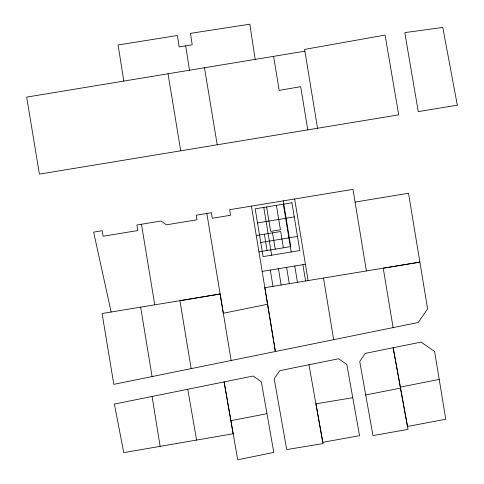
<?xml version="1.0" encoding="UTF-8"?>
<svg xmlns="http://www.w3.org/2000/svg" width="484" height="484" viewBox="0 0 484 484"><rect width="100%" height="100%" fill="white"/><g stroke="black" fill="none" stroke-linecap="round" stroke-linejoin="round"><path stroke-width="0.73" d="M267.585 304.261L223.318 313.245L206.831 213.474L211.393 212.712L212.319 218.26L230.584 215.259L229.658 209.705L352.987 189.353L366.4 270.955M220.147 294.048L102.1 313.511L113.8 384.344L418.236 322.495L427.59 308.883L408.526 193.255L355.068 202.076M187.768 389.263L253.053 376.05L261.312 381.701L273.799 452.401L237.723 459.8L224.11 381.9L233.161 433.767L123.741 452.631L114.393 404.067L187.768 389.263L196.589 440.077M308.949 364.748L279.746 370.665L274.198 378.791L286.716 449.594L323.022 443.58L308.949 364.748L338.552 358.771L346.81 364.422L359.564 435.685L322.792 442.291L315.919 403.831L352.757 397.691M400.335 387.115L439.218 379.389L434.626 351.505L421.05 342.121L365.245 353.387L359.727 361.512L372.976 435.582L408.03 429.375L393.165 347.772L407.504 426.464L445.794 419.229L439.218 379.389M365.71 394.98L400.498 388.108M230.88 420.681L266.962 413.681M123.807 81.088L118.09 44.982L177.398 35.501L179.177 46.93L192.227 44.782L190.442 33.354L249.847 24.2L255.165 59.387L26.68 97.115L39.398 174.125L398.713 114.853L385.07 35.072L304.624 49.41L317.54 128.236M206.831 213.474L196.226 215.223L196.988 219.784L166.327 224.836L161.039 221.006L136.893 224.999L137.819 230.553L103.092 236.234L102.166 230.717L93.642 232.138L111.157 312.023M255.165 59.387L304.92 51.189M257.524 222.942L294.248 216.892M256.248 235.539L280.696 231.509L283.382 247.814M260.743 242.502L297.472 236.452M258.934 251.837L290.775 246.592L283.237 200.854M262.159 271.397L305.404 264.27M393.099 327.62L383.249 268.184L419.858 262.134L264.845 287.708L275.384 351.535L251.402 206.105M204.484 67.778L217.207 144.789M168.015 73.792L180.732 150.802M141.449 224.243L154.765 304.823M140.626 307.165L152.091 376.576M307.763 129.851L300.691 86.672L279.183 90.405L273.599 56.344M323.487 278.034L333.657 339.677M294.647 198.966L308.09 280.569M302.905 264.681L305.592 280.986M294.756 266.025L297.442 282.323M283.34 204.188L291.217 251.982M276.382 205.337L280.411 229.785L270.635 231.394L266.605 206.946M286.607 267.368L289.293 283.666M272.546 232.852L275.233 249.151M278.457 268.711L281.143 285.009M263.78 207.412L271.657 255.201M264.397 234.196L267.083 250.494M270.308 270.054L272.994 286.353M231.116 360.519L220.123 293.927L179.939 300.691L191.138 368.651M152.091 396.469L160.119 446.351M185.687 45.871L189.486 70.253M457.319 105.173L418.273 111.616L404.793 32.622L442.787 27.437L457.319 105.173M291.925 202.772L255.195 208.828L263.072 256.617L299.802 250.567L291.925 202.772"/></g></svg>
